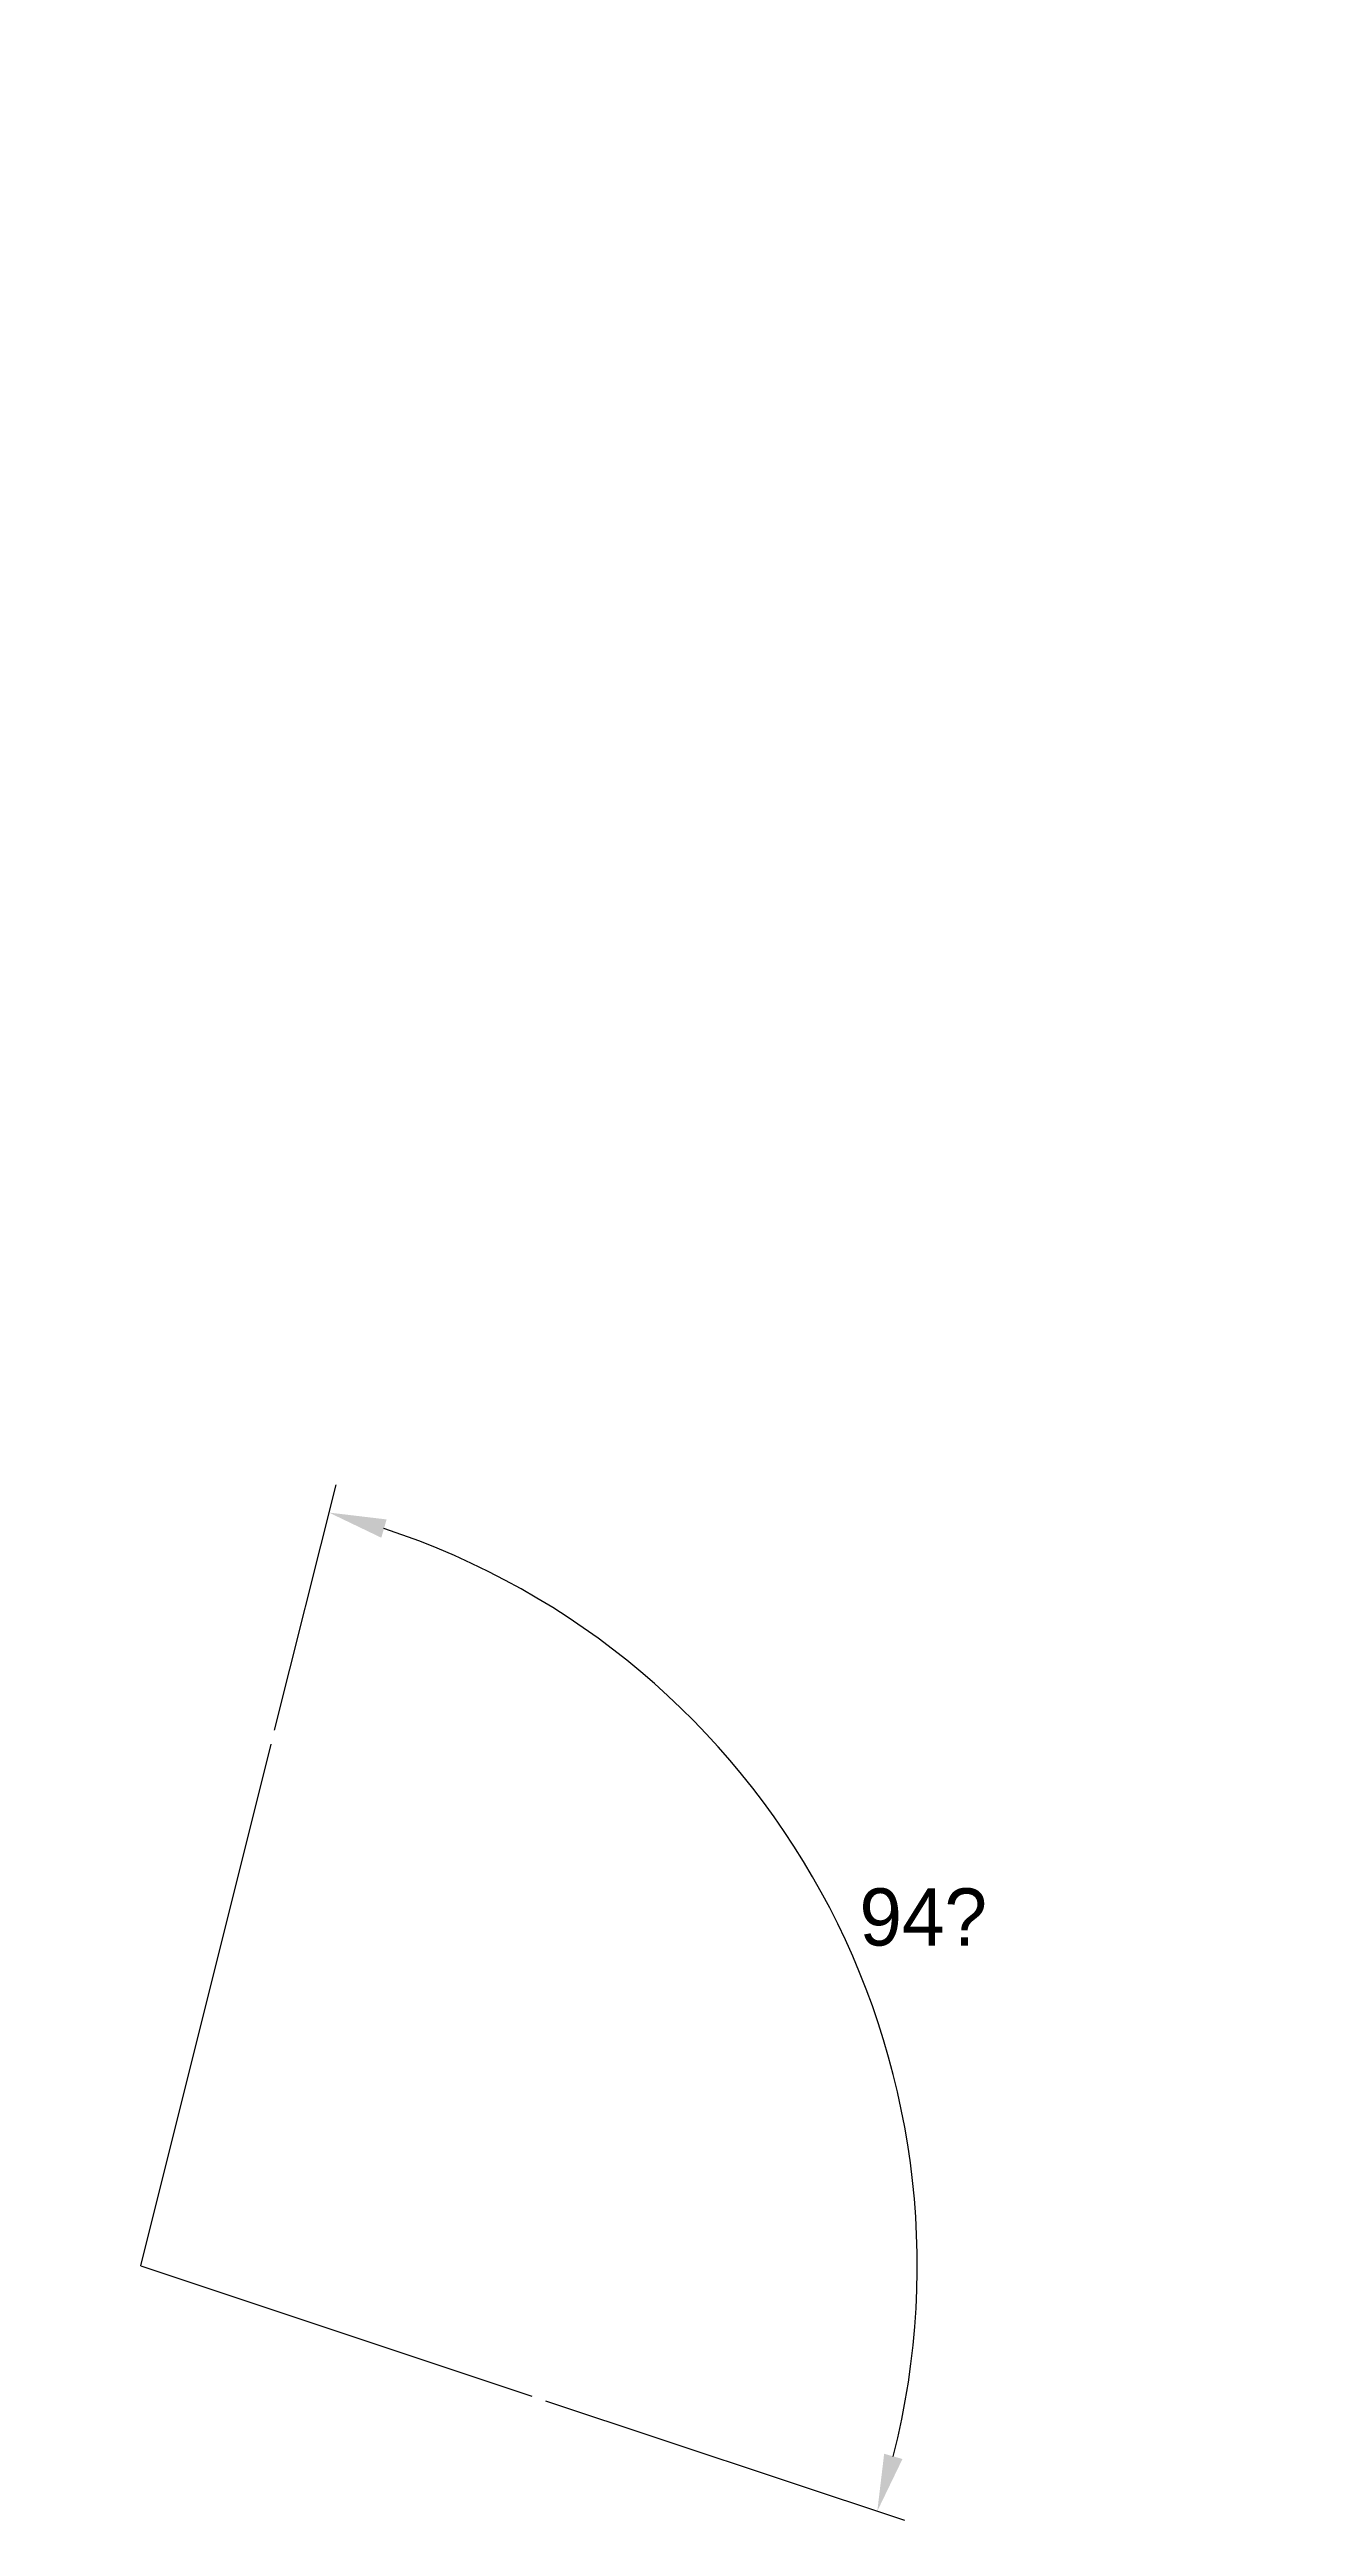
# Model space of a CAD drawing. Extents: x -15 to 1085, y -206 to 111.
# Drawn here: x 491.6 to 546.6, y 2.9 to 111.2 of the extents above; entities that cross this region are included whole.
import ezdxf

# ---------------------------------------------------------------- set-up
doc = ezdxf.new("R2010")
doc.units = 0
doc.header["$PDMODE"] = 34
doc.header["$PDSIZE"] = 0.1
doc.layers.get('0').update_dxf_attribs({"linetype": 'CONTINUOUS'})
doc.layers.get('DEFPOINTS').update_dxf_attribs({"linetype": 'CONTINUOUS'})
doc.layers.add('LAYER1', color=7, linetype='CONTINUOUS')
doc.layers.add('LAYER2', color=65, linetype='CONTINUOUS')
doc.dimstyles.get("Standard").update_dxf_attribs({"dimtxt": 0.18, "dimasz": 0.18, "dimexe": 0.18, "dimexo": 0.0625, "dimgap": 0.09, "dimtad": 0, "dimtih": 1, "dimtoh": 1, "dimzin": 0, "dimcen": 0.09, "dimazin": 3, "dimtfac": 1, "dimtofl": 0, "dimtmove": 0, "dimatfit": 3})

# ---------------------------------------------------------------- blocks, each defined once
blk = doc.blocks.new('*D5')
at = {"layer": 'DEFPOINTS', "color": 0}
for p in [(501.28, 37.14), (528.65, 21.99), (495.58, 14.34), (495.58, 14.34), (512.68, 8.64)]:
    blk.add_point(p, dxfattribs=at)
at = {"layer": 'LAYER1', "color": 0}
for p, q in [((501.43, 37.75), (504.12, 48.48)), ((513.27, 8.44), (528.97, 3.21))]:
    blk.add_line(p, q, dxfattribs=at)
blk.add_arc((495.58, 14.34), 33.94, 345.7862, 71.7426, dxfattribs=at)
for points in [[(506.1, 46.17), (506.33, 46.97), (503.81, 47.27)], [(528.88, 5.89), (528.08, 6.12), (527.78, 3.61)]]:
    blk.add_solid(points, dxfattribs=at)
blk.add_text('94?', height=2.5, dxfattribs=at).set_placement((527, 28.34))
blk = doc.blocks.new('*U39')
at = {"layer": 'LAYER1', "color": 0}
blk.add_text('102,59', height=2.5, dxfattribs=at).set_placement((701.01, 15.46))
blk = doc.blocks.new('*D6')
at = {"layer": 'DEFPOINTS', "color": 0}
for p in [(313.19, 111.24), (700.77, 14.34), (660.87, 8.64)]:
    blk.add_point(p, dxfattribs=at)
at = {"layer": 'LAYER1', "color": 0}
for p, q in [((690.77, 8.64), (695.77, 14.34)), ((695.77, 14.34), (711.54, 14.34)), ((661.5, 8.64), (690.77, 8.64))]:
    blk.add_line(p, q, dxfattribs=at)
blk.add_blockref('*U39', (0, 0))
blk = doc.blocks.new('*U40')
at = {"layer": 'LAYER1', "color": 0}
blk.add_text('353,38', height=2.5, rotation=90, dxfattribs=at).set_placement((676.85, 43.32))
blk = doc.blocks.new('*D7')
at = {"layer": 'DEFPOINTS', "color": 0}
for p in [(313.19, 111.24), (677.97, 42.84), (666.57, 2.94)]:
    blk.add_point(p, dxfattribs=at)
at = {"layer": 'LAYER1', "color": 0}
for p, q in [((677.97, 37.84), (677.97, 53.85)), ((666.57, 32.84), (677.97, 37.84)), ((666.57, 3.57), (666.57, 32.84))]:
    blk.add_line(p, q, dxfattribs=at)
blk.add_blockref('*U40', (0, 0))

msp = doc.modelspace()

# ---------------------------------------------------------------- linework, layer by layer
at = {"layer": 'LAYER2'}
for q in [(501.28, 37.139), (512.679, 8.641)]:
    msp.add_line((495.58, 14.341), q, dxfattribs=at)

# ---------------------------------------------------------------- dimensions: what is measured, and where the dimension line sits
at = {"layer": 'LAYER1'}
for feature_location, offset, dtype, picture, middle in [((660.872, 8.641), (39.898, 5.7), 0, '*D6', (706.469, 16.468)), ((666.571, 2.941), (11.399, 39.898), 1, '*D7', (675.843, 48.655))]:
    dim = msp.add_ordinate_dim(feature_location=feature_location, offset=offset, dtype=dtype, origin=(313.19, 111.235), dimstyle='Standard', dxfattribs=at)
    dim.commit()
    dim.dimension.update_dxf_attribs({"geometry": picture, "text_midpoint": middle})
dim = msp.add_angular_dim_2l(base=(528.647, 21.994), line1=((495.58, 14.341), (501.28, 37.139)), line2=((495.58, 14.341), (512.679, 8.641)), dimstyle='Standard', override={"dimdec": 0}, dxfattribs=at)
dim.commit()
dim.dimension.update_dxf_attribs({"geometry": '*D5', "text_midpoint": (527, 31.588)})

doc.saveas('drawing.dxf')
